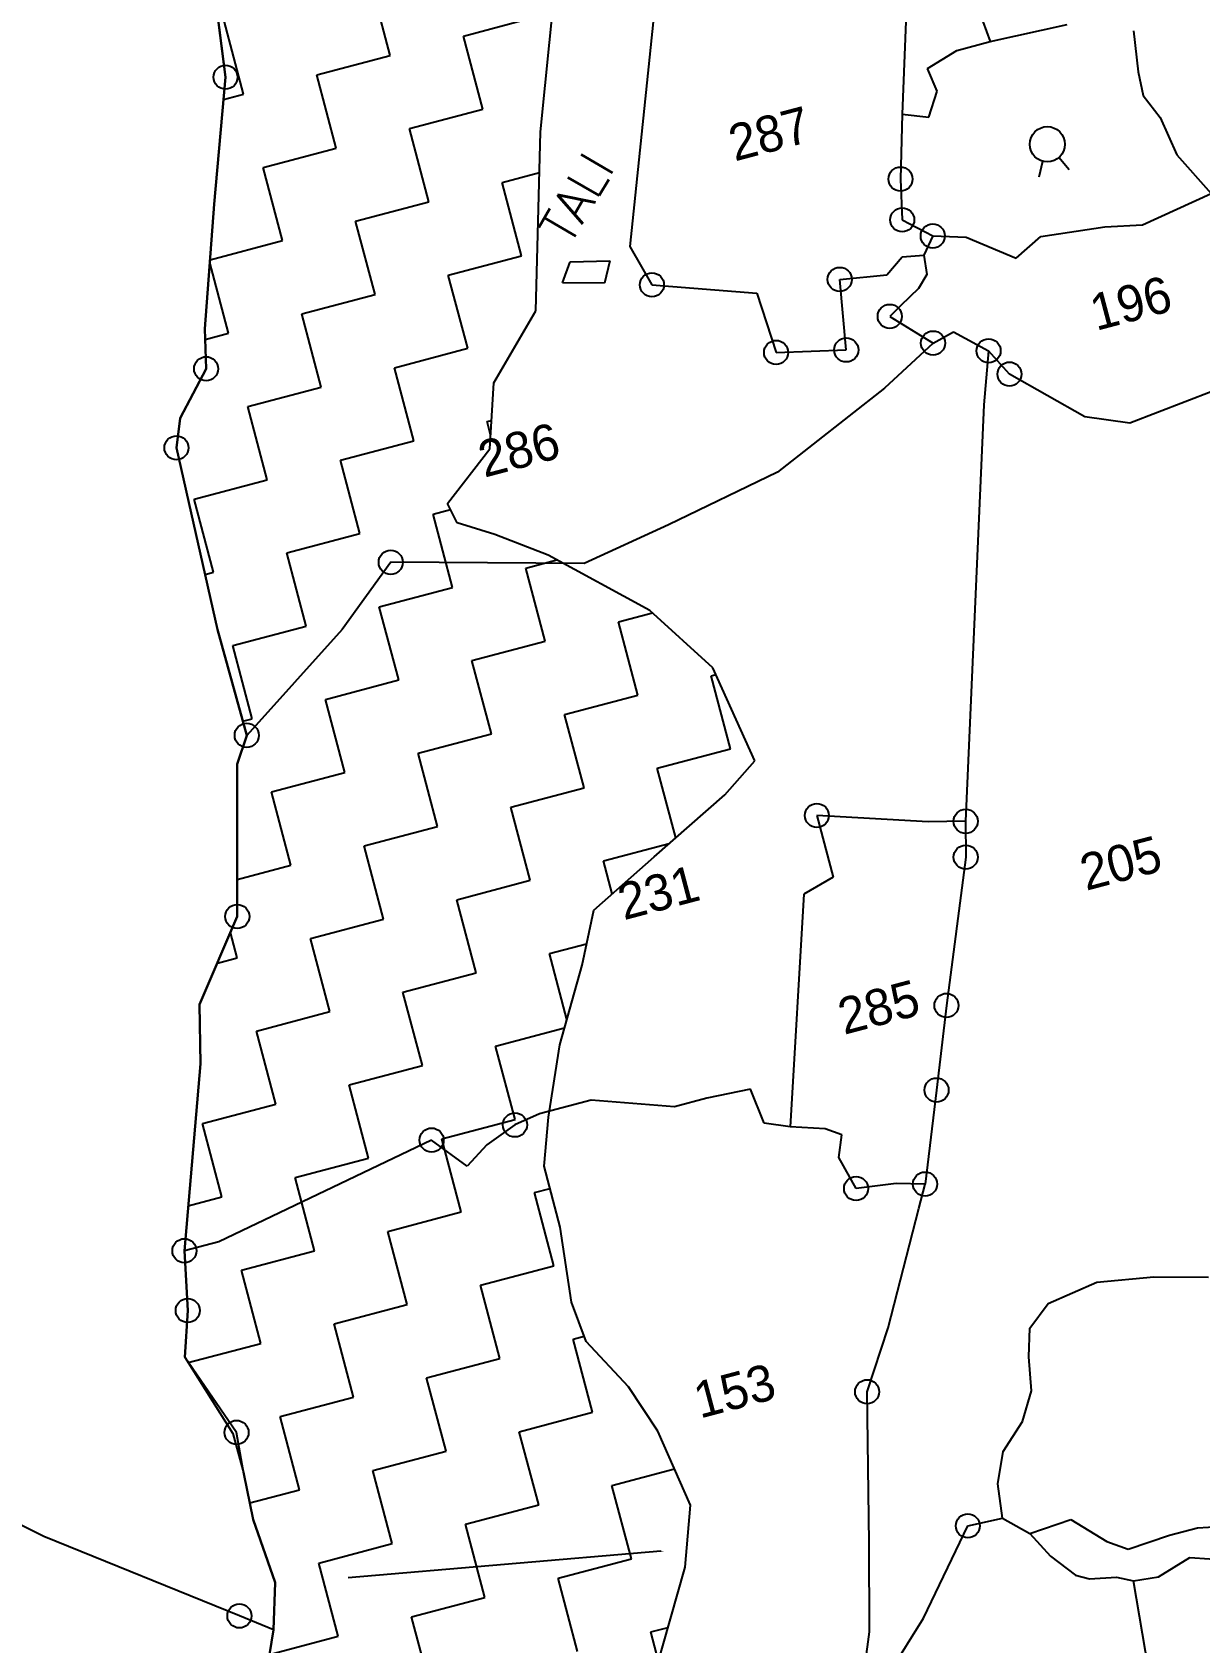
# Model space of a CAD drawing. Header units: metres. Extents: x 330937 to 336084, y 1797906 to 1802493.
# Drawn here: x 332358 to 332967, y 1799012 to 1799853 of the extents above; entities that cross this region are included whole.
import ezdxf
from ezdxf.enums import TextEntityAlignment as Align

# ---------------------------------------------------------------- set-up
doc = ezdxf.new("R2010")
doc.units = ezdxf.units.M
doc.header["$MEASUREMENT"] = 0
for name, color, linetype in [('POLY_HATCH', 12, 'Continuous'), ('POLY_PARCEL', 6, 'Continuous'), ('POLY_WATER', 4, 'Continuous'), ('SYM_ARROW', 1, 'Continuous'), ('TEXT_MAPIN', 7, 'Continuous'), ('TEXT_PARCEL', 7, 'Continuous')]:
    doc.layers.add(name, color=color, linetype=linetype)
doc.styles.get("Standard").update_dxf_attribs({"font": 'simplex.shx'})
doc.styles.add('TEXT_MAP', font='', dxfattribs={"height": 0.4})
doc.styles.get('TEXT_MAP').set_extended_font_data('Kruti Dev 050')

msp = doc.modelspace()

# ---------------------------------------------------------------- linework, layer by layer
for p, q in [((332882.88, 1799777.57), (332884.96, 1799785.71)), ((332898.64, 1799781.22), (332893.2, 1799787.62))]:
    msp.add_line(p, q)
for centre, radius in [((332458.47, 1799829.59), 6.28), ((332887.24, 1799794.61), 9.19), ((332810.62, 1799776.44), 6.28), ((332811.52, 1799755.13), 6.28), ((332827.43, 1799746.72), 6.28), ((332680.95, 1799721.23), 6.28), ((332778.89, 1799724.07), 6.28), ((332805, 1799704.76), 6.28), ((332745.71, 1799685.93), 6.28), ((332782.34, 1799687.23), 6.28), ((332827.59, 1799690.82), 6.28), ((332856.57, 1799686.78), 6.28), ((332448.35, 1799677.41), 6.28), ((332867.47, 1799674.63), 6.28), ((332432.87, 1799636.16), 6.28), ((332544.67, 1799576.4), 6.28), ((332469.53, 1799486.08), 6.28), ((332766.98, 1799444.27), 6.28), ((332844.61, 1799441.21), 6.28), ((332844.63, 1799422.52), 6.28), ((332464.62, 1799391.53), 6.28), ((332834.58, 1799345.11), 6.28), ((332829.43, 1799300.95), 6.28), ((332609.48, 1799282.75), 6.28), ((332565.99, 1799274.83), 6.28), ((332787.43, 1799249.55), 6.28), ((332823.41, 1799251.88), 6.28), ((332437, 1799217.06), 6.28), ((332438.74, 1799185.88), 6.28), ((332793.2, 1799143.46), 6.28), ((332464.22, 1799122.24), 6.28), ((332845.74, 1799073.49), 6.28), ((332465.72, 1799026.48), 6.28)]:
    msp.add_circle(centre, radius)
at = {"layer": 'POLY_HATCH'}
for p, q in [((332622.79, 1799801.1), (332634.05, 1799912.79)), ((332448.97, 1799904.14), (332458.47, 1799829.59)), ((332458.47, 1799829.59), (332452.61, 1799763.33)), ((332620.33, 1799707.58), (332622.79, 1799801.1)), ((332452.61, 1799763.33), (332447.65, 1799698.19)), ((332598.5, 1799670.1), (332620.33, 1799707.58)), ((332447.65, 1799698.19), (332448.35, 1799677.41)), ((332448.35, 1799677.41), (332434.77, 1799651.64)), ((332596.31, 1799635.54), (332598.5, 1799670.1)), ((332434.77, 1799651.64), (332432.87, 1799636.16)), ((332432.87, 1799636.16), (332454.3, 1799541.37)), ((332574.36, 1799607.09), (332596.31, 1799635.54)), ((332579.28, 1799597.06), (332574.36, 1799607.09)), ((332599.03, 1799590.97), (332579.28, 1799597.06)), ((332626.82, 1799580.2), (332599.03, 1799590.97)), ((332679.85, 1799551.2), (332626.82, 1799580.2)), ((332712.68, 1799521.39), (332679.85, 1799551.2)), ((332454.3, 1799541.37), (332469.53, 1799486.08)), ((332734.6, 1799472.83), (332712.68, 1799521.39)), ((332469.53, 1799486.08), (332464.53, 1799470.98)), ((332464.53, 1799470.98), (332464.62, 1799391.53)), ((332718.89, 1799455.08), (332734.6, 1799472.83)), ((332682.11, 1799422.7), (332718.89, 1799455.08)), ((332650.54, 1799394.89), (332682.11, 1799422.7)), ((332644.55, 1799366.13), (332650.54, 1799394.89)), ((332464.62, 1799391.53), (332444.98, 1799345.59)), ((332632.88, 1799324.54), (332644.55, 1799366.13)), ((332444.98, 1799345.59), (332445.4, 1799314.55)), ((332627, 1799286.74), (332632.88, 1799324.54)), ((332445.4, 1799314.55), (332437, 1799217.06)), ((332624.69, 1799261.22), (332627, 1799286.74)), ((332633.09, 1799229.46), (332624.69, 1799261.22)), ((332638.93, 1799190.24), (332633.09, 1799229.46)), ((332437, 1799217.06), (332438.74, 1799185.88)), ((332438.74, 1799185.88), (332437.2, 1799161.57)), ((332646.65, 1799169.64), (332638.93, 1799190.24)), ((332668.77, 1799146.04), (332646.65, 1799169.64)), ((332437.2, 1799161.57), (332462.36, 1799121.75)), ((332683.97, 1799122.89), (332668.77, 1799146.04)), ((332462.36, 1799121.75), (332467.94, 1799100.65)), ((332700.97, 1799084.35), (332683.97, 1799122.89)), ((332467.94, 1799100.65), (332472.94, 1799076.75)), ((332698.21, 1799051.91), (332700.97, 1799084.35)), ((332472.94, 1799076.75), (332484.29, 1799043.9)), ((332682.99, 1798998.06), (332698.21, 1799051.91)), ((332484.29, 1799043.9), (332483.45, 1799019.15)), ((332483.45, 1799019.15), (332479.23, 1798992.48))]:
    msp.add_line(p, q, dxfattribs=at)
at = {"layer": 'POLY_HATCH', "linetype": 'Continuous'}
for p, q in [((332544.36, 1799840.97), (332534.24, 1799879.19)), ((332467.91, 1799820.74), (332457.8, 1799858.96)), ((332582.58, 1799851.08), (332620.8, 1799861.2)), ((332592.69, 1799812.86), (332582.58, 1799851.08)), ((332506.14, 1799830.86), (332544.36, 1799840.97)), ((332516.25, 1799792.63), (332506.14, 1799830.86)), ((332457.44, 1799817.97), (332467.91, 1799820.74)), ((332554.47, 1799802.75), (332592.69, 1799812.86)), ((332564.59, 1799764.53), (332554.47, 1799802.75)), ((332478.03, 1799782.52), (332516.25, 1799792.63)), ((332488.14, 1799744.3), (332478.03, 1799782.52)), ((332602.81, 1799774.64), (332622.23, 1799779.78)), ((332612.92, 1799736.42), (332602.81, 1799774.64)), ((332526.36, 1799754.41), (332564.59, 1799764.53)), ((332536.48, 1799716.19), (332526.36, 1799754.41)), ((332450.4, 1799734.31), (332488.14, 1799744.3)), ((332460.04, 1799695.96), (332450.28, 1799732.82)), ((332574.7, 1799726.31), (332612.92, 1799736.42)), ((332584.81, 1799688.08), (332574.7, 1799726.31)), ((332498.26, 1799706.08), (332536.48, 1799716.19)), ((332508.37, 1799667.86), (332498.26, 1799706.08)), ((332447.83, 1799692.73), (332460.04, 1799695.96)), ((332546.59, 1799677.97), (332584.81, 1799688.08)), ((332556.71, 1799639.75), (332546.59, 1799677.97)), ((332470.15, 1799657.74), (332508.37, 1799667.86)), ((332480.26, 1799619.52), (332470.15, 1799657.74)), ((332594.93, 1799649.86), (332597.25, 1799650.48)), ((332596.77, 1799642.89), (332594.93, 1799649.86)), ((332518.49, 1799629.63), (332556.71, 1799639.75)), ((332528.6, 1799591.41), (332518.49, 1799629.63)), ((332442.04, 1799609.41), (332480.26, 1799619.52)), ((332452.16, 1799571.18), (332442.04, 1799609.41)), ((332566.82, 1799601.53), (332575.91, 1799603.93)), ((332576.93, 1799563.31), (332566.82, 1799601.53)), ((332490.38, 1799581.3), (332528.6, 1799591.41)), ((332500.49, 1799543.08), (332490.38, 1799581.3)), ((332615.16, 1799573.42), (332631.38, 1799577.71)), ((332625.27, 1799535.2), (332615.16, 1799573.42)), ((332447.82, 1799570.04), (332452.16, 1799571.18)), ((332538.71, 1799553.19), (332576.93, 1799563.31)), ((332548.83, 1799514.97), (332538.71, 1799553.19)), ((332663.49, 1799545.31), (332681.18, 1799549.99)), ((332462.27, 1799532.96), (332500.49, 1799543.08)), ((332673.61, 1799507.09), (332663.49, 1799545.31)), ((332472.38, 1799494.74), (332462.27, 1799532.96)), ((332587.05, 1799525.08), (332625.27, 1799535.2)), ((332597.16, 1799486.86), (332587.05, 1799525.08)), ((332510.61, 1799504.86), (332548.83, 1799514.97)), ((332711.83, 1799517.21), (332714.28, 1799517.85)), ((332721.94, 1799478.98), (332711.83, 1799517.21)), ((332520.72, 1799466.63), (332510.61, 1799504.86)), ((332635.38, 1799496.98), (332673.61, 1799507.09)), ((332645.5, 1799458.76), (332635.38, 1799496.98)), ((332467.5, 1799493.45), (332472.38, 1799494.74)), ((332558.94, 1799476.75), (332597.16, 1799486.86)), ((332683.72, 1799468.87), (332721.94, 1799478.98)), ((332569.06, 1799438.53), (332558.94, 1799476.75)), ((332482.5, 1799456.52), (332520.72, 1799466.63)), ((332693.33, 1799432.57), (332683.72, 1799468.87)), ((332492.61, 1799418.3), (332482.5, 1799456.52)), ((332607.28, 1799448.64), (332645.5, 1799458.76)), ((332617.39, 1799410.42), (332607.28, 1799448.64)), ((332530.83, 1799428.41), (332569.06, 1799438.53)), ((332540.95, 1799390.19), (332530.83, 1799428.41)), ((332655.61, 1799420.53), (332689.98, 1799429.63)), ((332660.16, 1799403.36), (332655.61, 1799420.53)), ((332464.6, 1799410.89), (332492.61, 1799418.3)), ((332579.17, 1799400.31), (332617.39, 1799410.42)), ((332589.28, 1799362.08), (332579.17, 1799400.31)), ((332502.73, 1799380.08), (332540.95, 1799390.19)), ((332464.51, 1799369.96), (332461.02, 1799383.12)), ((332512.84, 1799341.86), (332502.73, 1799380.08)), ((332454.24, 1799367.25), (332464.51, 1799369.96)), ((332627.51, 1799372.2), (332646.88, 1799377.33)), ((332636.6, 1799337.82), (332627.51, 1799372.2)), ((332551.06, 1799351.97), (332589.28, 1799362.08)), ((332561.18, 1799313.75), (332551.06, 1799351.97)), ((332474.62, 1799331.74), (332512.84, 1799341.86)), ((332484.73, 1799293.52), (332474.62, 1799331.74)), ((332599.4, 1799323.86), (332635.36, 1799333.38)), ((332609.51, 1799285.64), (332599.4, 1799323.86)), ((332522.96, 1799303.64), (332561.18, 1799313.75)), ((332533.07, 1799265.41), (332522.96, 1799303.64)), ((332446.51, 1799283.41), (332484.73, 1799293.52)), ((332571.29, 1799275.53), (332609.51, 1799285.64)), ((332456.63, 1799245.19), (332446.51, 1799283.41)), ((332581.41, 1799237.31), (332571.29, 1799275.53)), ((332494.85, 1799255.3), (332533.07, 1799265.41)), ((332504.96, 1799217.08), (332494.85, 1799255.3)), ((332439.02, 1799240.53), (332456.63, 1799245.19)), ((332619.63, 1799247.42), (332627.77, 1799249.58)), ((332629.74, 1799209.2), (332619.63, 1799247.42)), ((332543.18, 1799227.19), (332581.41, 1799237.31)), ((332553.3, 1799188.97), (332543.18, 1799227.19)), ((332466.74, 1799206.96), (332504.96, 1799217.08)), ((332476.86, 1799168.74), (332466.74, 1799206.96)), ((332591.52, 1799199.09), (332629.74, 1799209.2)), ((332601.63, 1799160.86), (332591.52, 1799199.09)), ((332515.08, 1799178.86), (332553.3, 1799188.97)), ((332525.19, 1799140.64), (332515.08, 1799178.86)), ((332439, 1799158.72), (332476.86, 1799168.74)), ((332639.86, 1799170.98), (332645.58, 1799172.49)), ((332649.97, 1799132.76), (332639.86, 1799170.98)), ((332563.41, 1799150.75), (332601.63, 1799160.86)), ((332573.53, 1799112.53), (332563.41, 1799150.75)), ((332486.97, 1799130.52), (332525.19, 1799140.64)), ((332497.08, 1799092.3), (332486.97, 1799130.52)), ((332611.75, 1799122.64), (332649.97, 1799132.76)), ((332621.86, 1799084.42), (332611.75, 1799122.64)), ((332535.31, 1799102.41), (332573.53, 1799112.53)), ((332545.42, 1799064.19), (332535.31, 1799102.41)), ((332660.08, 1799094.54), (332692.67, 1799103.16)), ((332471.12, 1799085.43), (332497.08, 1799092.3)), ((332670.2, 1799056.31), (332660.08, 1799094.54)), ((332583.64, 1799074.31), (332621.86, 1799084.42)), ((332593.75, 1799036.09), (332583.64, 1799074.31)), ((332507.2, 1799054.08), (332545.42, 1799064.19)), ((332517.31, 1799015.86), (332507.2, 1799054.08)), ((332631.98, 1799046.2), (332670.2, 1799056.31)), ((332642.09, 1799007.98), (332631.98, 1799046.2)), ((332555.53, 1799025.97), (332593.75, 1799036.09)), ((332565.65, 1798987.75), (332555.53, 1799025.97)), ((332680.31, 1799018.09), (332689.33, 1799020.48)), ((332684.34, 1799002.86), (332680.31, 1799018.09)), ((332481.43, 1799006.36), (332517.31, 1799015.86))]:
    msp.add_line(p, q, dxfattribs=at)
at = {"layer": 'POLY_PARCEL'}
for p, q in [((332458.47, 1799829.59), (332448.97, 1799904.14)), ((332814.5, 1799886.4), (332811.57, 1799810.36)), ((332683.48, 1799877.48), (332669.36, 1799741.23)), ((332851.71, 1799863.92), (332857.42, 1799848.17)), ((332857.42, 1799848.17), (332897.63, 1799857.04)), ((332932.19, 1799853.78), (332934.64, 1799832.36)), ((332824.77, 1799834.21), (332840.02, 1799843.56)), ((332840.02, 1799843.56), (332857.42, 1799848.17)), ((332829.71, 1799822.24), (332824.77, 1799834.21)), ((332934.64, 1799832.36), (332937.19, 1799819.99)), ((332452.61, 1799763.33), (332458.47, 1799829.59)), ((332825.32, 1799808.68), (332829.71, 1799822.24)), ((332937.19, 1799819.99), (332946.02, 1799808.54)), ((332811.57, 1799810.36), (332810.62, 1799776.44)), ((332811.57, 1799810.36), (332825.32, 1799808.68)), ((332946.02, 1799808.54), (332954.8, 1799789.11)), ((332954.8, 1799789.11), (332972.62, 1799768.84)), ((332810.62, 1799776.44), (332811.52, 1799755.13)), ((332936.93, 1799752.57), (332972.62, 1799768.84)), ((332447.65, 1799698.19), (332452.61, 1799763.33)), ((332811.52, 1799755.13), (332827.43, 1799746.72)), ((332883.83, 1799746.4), (332917.2, 1799751.55)), ((332917.2, 1799751.55), (332936.93, 1799752.57)), ((332669.36, 1799741.23), (332680.95, 1799721.23)), ((332827.43, 1799746.72), (332822.79, 1799736.74)), ((332827.43, 1799746.72), (332844.96, 1799746.1)), ((332844.96, 1799746.1), (332871.02, 1799735.13)), ((332871.02, 1799735.13), (332883.83, 1799746.4)), ((332803.48, 1799726.38), (332811.48, 1799735.84)), ((332811.48, 1799735.84), (332822.79, 1799736.74)), ((332822.79, 1799736.74), (332824.4, 1799726.68)), ((332778.89, 1799724.07), (332803.48, 1799726.38)), ((332782.34, 1799687.23), (332778.89, 1799724.07)), ((332824.4, 1799726.68), (332820.07, 1799719.24)), ((332680.95, 1799721.23), (332735.67, 1799716.83)), ((332735.67, 1799716.83), (332745.71, 1799685.93)), ((332820.07, 1799719.24), (332810.83, 1799710.5)), ((332810.83, 1799710.5), (332805, 1799704.76)), ((332448.35, 1799677.41), (332447.65, 1799698.19)), ((332805, 1799704.76), (332827.59, 1799690.82)), ((332827.59, 1799690.82), (332802.31, 1799667.35)), ((332827.59, 1799690.82), (332838.2, 1799696.68)), ((332838.2, 1799696.68), (332856.57, 1799686.78)), ((332745.71, 1799685.93), (332782.34, 1799687.23)), ((332856.57, 1799686.78), (332854.18, 1799658.61)), ((332867.47, 1799674.63), (332856.57, 1799686.78)), ((332434.77, 1799651.64), (332448.35, 1799677.41)), ((332906.75, 1799652.39), (332867.47, 1799674.63)), ((332802.31, 1799667.35), (332746.39, 1799623.49)), ((332973.65, 1799665.74), (332930.21, 1799649.1)), ((332854.18, 1799658.61), (332844.61, 1799441.21)), ((332432.87, 1799636.16), (332434.77, 1799651.64)), ((332930.21, 1799649.1), (332906.75, 1799652.39)), ((332454.3, 1799541.37), (332432.87, 1799636.16)), ((332746.39, 1799623.49), (332689.65, 1799595.89)), ((332689.65, 1799595.89), (332645.61, 1799575.85)), ((332544.67, 1799576.4), (332519.29, 1799541.37)), ((332645.61, 1799575.85), (332544.67, 1799576.4)), ((332469.53, 1799486.08), (332454.3, 1799541.37)), ((332519.29, 1799541.37), (332469.53, 1799486.08)), ((332464.53, 1799470.98), (332469.53, 1799486.08)), ((332464.62, 1799391.53), (332464.53, 1799470.98)), ((332824.98, 1799440.93), (332766.98, 1799444.27)), ((332766.98, 1799444.27), (332775.49, 1799412.1)), ((332844.61, 1799441.21), (332824.98, 1799440.93)), ((332844.61, 1799441.21), (332844.63, 1799422.52)), ((332844.63, 1799422.52), (332834.58, 1799345.11)), ((332775.49, 1799412.1), (332760.15, 1799403.12)), ((332760.15, 1799403.12), (332753.1, 1799281.8)), ((332444.98, 1799345.59), (332464.62, 1799391.53)), ((332445.4, 1799314.55), (332444.98, 1799345.59)), ((332834.58, 1799345.11), (332829.43, 1799300.95)), ((332437, 1799217.06), (332445.4, 1799314.55)), ((332649.26, 1799295.67), (332622.35, 1799288.55)), ((332692.76, 1799292.2), (332649.26, 1799295.67)), ((332709.58, 1799296.65), (332692.76, 1799292.2)), ((332732.3, 1799301.47), (332709.58, 1799296.65)), ((332739.44, 1799283.58), (332732.3, 1799301.47)), ((332829.43, 1799300.95), (332823.41, 1799251.88)), ((332622.35, 1799288.55), (332609.48, 1799282.75)), ((332609.48, 1799282.75), (332594.86, 1799272.28)), ((332753.1, 1799281.8), (332739.44, 1799283.58)), ((332771.4, 1799280.66), (332753.1, 1799281.8)), ((332780.03, 1799277.54), (332771.4, 1799280.66)), ((332778.36, 1799265.72), (332780.03, 1799277.54)), ((332565.99, 1799274.83), (332454.94, 1799221.81)), ((332584.6, 1799261.18), (332565.99, 1799274.83)), ((332594.86, 1799272.28), (332584.6, 1799261.18)), ((332787.43, 1799249.55), (332778.36, 1799265.72)), ((332808.36, 1799252.09), (332787.43, 1799249.55)), ((332823.41, 1799251.88), (332808.36, 1799252.09)), ((332820.21, 1799239.05), (332823.41, 1799251.88)), ((332804.14, 1799176.91), (332820.21, 1799239.05)), ((332454.94, 1799221.81), (332437, 1799217.06)), ((332438.74, 1799185.88), (332437, 1799217.06)), ((332913.08, 1799200.74), (332942.74, 1799203.43)), ((332942.74, 1799203.43), (332971.22, 1799203.22)), ((332887.64, 1799189.49), (332913.08, 1799200.74)), ((332437.2, 1799161.57), (332438.74, 1799185.88)), ((332878.12, 1799176.65), (332887.64, 1799189.49)), ((332793.2, 1799143.46), (332804.14, 1799176.91)), ((332877.56, 1799161.66), (332878.12, 1799176.65)), ((332464.22, 1799122.24), (332437.2, 1799161.57)), ((332879.01, 1799143.98), (332877.56, 1799161.66)), ((332794.25, 1799064.65), (332793.2, 1799143.46)), ((332874.23, 1799127.87), (332879.01, 1799143.98)), ((332864.14, 1799112.3), (332874.23, 1799127.87)), ((332467.94, 1799100.65), (332464.22, 1799122.24)), ((332861.48, 1799095.47), (332864.14, 1799112.3)), ((332472.94, 1799076.75), (332467.94, 1799100.65)), ((332363.73, 1799067.87), (332298.73, 1799100.27)), ((332863.86, 1799077.5), (332861.48, 1799095.47)), ((332484.29, 1799043.9), (332472.94, 1799076.75)), ((332845.74, 1799073.49), (332863.86, 1799077.5)), ((332465.72, 1799026.48), (332363.73, 1799067.87)), ((332822.58, 1799025.24), (332845.74, 1799073.49)), ((332794.42, 1799018.12), (332794.25, 1799064.65)), ((332483.45, 1799019.15), (332484.29, 1799043.9)), ((332940.07, 1798998.72), (332932.1, 1799044.81)), ((332483.45, 1799019.15), (332465.72, 1799026.48)), ((332805.01, 1798997.18), (332822.58, 1799025.24)), ((332479.23, 1798992.48), (332483.45, 1799019.15)), ((332792.25, 1799001.37), (332794.42, 1799018.12))]:
    msp.add_line(p, q, dxfattribs=at)
at = {"layer": 'POLY_WATER'}
for p, q in [((332634.25, 1799722.18), (332638.29, 1799733.17)), ((332638.29, 1799733.17), (332659, 1799733.69)), ((332659, 1799733.69), (332656.13, 1799722.02)), ((332656.13, 1799722.02), (332634.25, 1799722.18)), ((332863.86, 1799077.5), (332878.02, 1799069.55)), ((332878.02, 1799069.55), (332899.53, 1799076.8)), ((332899.53, 1799076.8), (332918.18, 1799065.36)), ((332878.02, 1799069.55), (332888.88, 1799057.67)), ((332929.41, 1799061.31), (332950.92, 1799068.56)), ((332950.92, 1799068.56), (332965.52, 1799072.42)), ((332965.52, 1799072.42), (332977.05, 1799073.13)), ((332918.18, 1799065.36), (332929.41, 1799061.31)), ((332888.88, 1799057.67), (332902, 1799047.79)), ((332945.22, 1799046.83), (332961.65, 1799056.9)), ((332961.65, 1799056.9), (332982.04, 1799055.62)), ((332902, 1799047.79), (332909.19, 1799045.88)), ((332909.19, 1799045.88), (332923.28, 1799046.75)), ((332923.28, 1799046.75), (332932.1, 1799044.81)), ((332932.1, 1799044.81), (332945.22, 1799046.83))]:
    msp.add_line(p, q, dxfattribs=at)
at = {"layer": 'SYM_ARROW'}
msp.add_line((332685.52, 1799060.19), (332522.51, 1799046.3), dxfattribs=at)
msp.add_solid([(332685.49, 1799060.49), (332687.31, 1799060.34), (332685.54, 1799059.89)], dxfattribs=at)

# ---------------------------------------------------------------- texts
at = {"layer": 'TEXT_MAPIN'}
msp.add_text('TALI', height=18.978, rotation=59.9414, dxfattribs=at).set_placement((332641.8, 1799766.54), align=Align.MIDDLE)
at = {"layer": 'TEXT_PARCEL', "style": 'TEXT_MAP'}
for s, p in [('287', (332742.15, 1799800.16)), ('196', (332930.71, 1799711.72)), ('286', (332611.53, 1799635.11)), ('205', (332925.46, 1799419.48)), ('231', (332684.31, 1799404.12)), ('285', (332799.19, 1799344.31)), ('153', (332724, 1799144.01))]:
    msp.add_text(s, height=18.978, rotation=14.8219, dxfattribs=at).set_placement(p, align=Align.MIDDLE)

doc.saveas('drawing.dxf')
